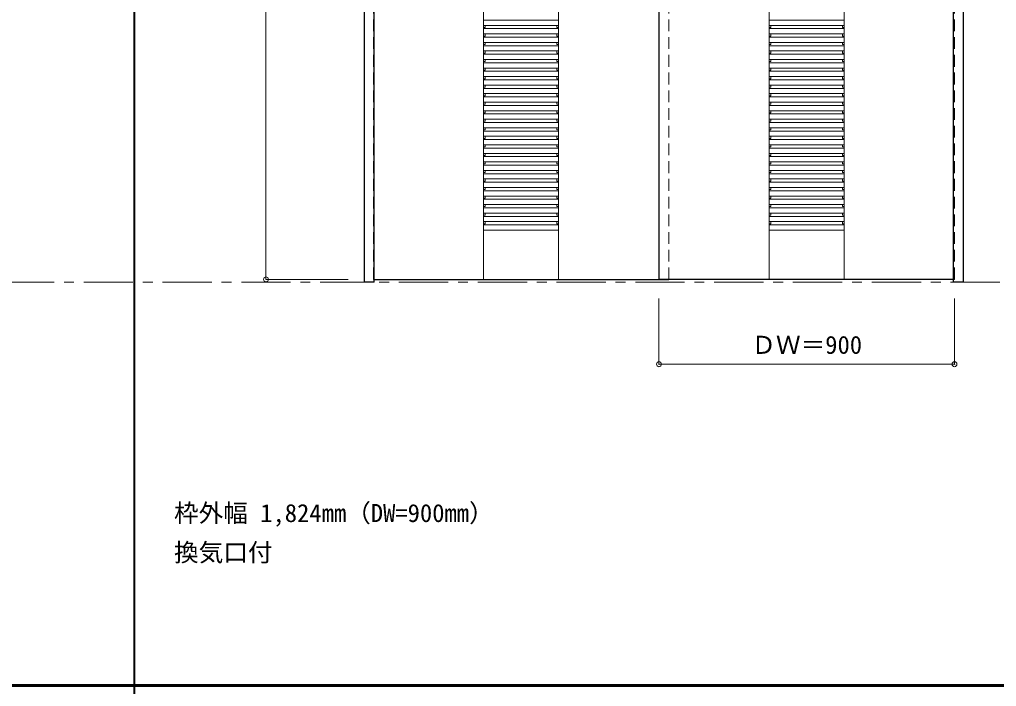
# Model space of a CAD drawing. Units: millimetres, scale not verified. Extents: x -6000 to 5700, y -4307 to 4260.
# Drawn here: x -250 to 2725, y 186 to 2218 of the extents above; entities that cross this region are included whole.
import ezdxf
from ezdxf.enums import TextEntityAlignment as Align

# ---------------------------------------------------------------- set-up
doc = ezdxf.new("R2010")
doc.units = ezdxf.units.MM
doc.header["$LTSCALE"] = 30
doc.header["$PDMODE"] = 32
doc.header["$PDSIZE"] = 15
doc.linetypes.add('CHAIN1', pattern=[8, 5, -1, 1, -1])
doc.linetypes.add('DASHED1', pattern=[1.8, 1.2, -0.6])
for name, color, linetype, lineweight in [('0-0_補助線', 7, 'CHAIN1', 18), ('0-2_扉', 3, 'Continuous', 25), ('0-3_仕上げ', 4, 'Continuous', 9), ('0-B_寸法', 4, 'Continuous', 9), ('F-1_枠', 6, 'Continuous', 40)]:
    doc.layers.add(name, color=color, linetype=linetype, lineweight=lineweight)
doc.layers.add('0-A_文字', color=7, linetype='Continuous')
doc.styles.add('ＭＳ ゴシック', font='')
doc.styles.get('ＭＳ ゴシック').set_extended_font_data('MS Gothic')

msp = doc.modelspace()

# ---------------------------------------------------------------- linework, layer by layer
at = {"layer": '0-0_補助線'}
msp.add_line((-2695, 1418), (5690, 1418), dxfattribs=at)
at = {"layer": '0-2_扉', "color": 4, "linetype": 'DASHED1', "lineweight": 9}
for p, q in [((827, 1426.5), (827, 3409.5)), ((2597, 1426.5), (2597, 3409.5)), ((827, 1426.5), (830, 1426.5)), ((2597, 1426.5), (2594, 1426.5))]:
    msp.add_line(p, q, dxfattribs=at)
at = {"layer": '0-2_扉'}
for p, q in [((1697, 3409.5), (1697, 1426.5)), ((830, 1426.5), (1727, 1426.5)), ((2594, 1426.5), (1697, 1426.5))]:
    msp.add_line(p, q, dxfattribs=at)
at = {"layer": '0-3_仕上げ', "color": 3, "lineweight": 25}
for p, q in [((800, 1418), (800, 3453)), ((830, 1418), (830, 3453)), ((2594, 1426.7), (2594, 3453)), ((2624, 1418), (2624, 3453)), ((830, 1418), (800, 1418))]:
    msp.add_line(p, q, dxfattribs=at)
at = {"layer": '0-3_仕上げ', "color": 7, "lineweight": 18}
for p, q in [((1163, 1426.5), (1163, 3409.5)), ((1391, 1426.5), (1391, 3409.5)), ((2033, 1426.5), (2033, 3409.5)), ((2261, 1426.5), (2261, 3409.5)), ((1391, 1576.5), (1163, 1576.5)), ((2033, 1576.5), (2261, 1576.5))]:
    msp.add_line(p, q, dxfattribs=at)
at = {"layer": '0-3_仕上げ', "linetype": 'DASHED1'}
msp.add_line((1727, 1426.5), (1727, 3409.5), dxfattribs=at)
at = {"layer": '0-3_仕上げ'}
for p, q in [((1391, 2216.5), (1163, 2216.5)), ((2033, 2216.5), (2261, 2216.5)), ((1391, 2200.5), (1163, 2200.5)), ((1391, 2190.5), (1163, 2190.5)), ((1391, 2174.5), (1163, 2174.5)), ((1386, 2200.5), (1386, 2194.08)), ((1391, 2194.08), (1386, 2194.08)), ((1386, 2174.5), (1386, 2168.08)), ((2033, 2200.5), (2261, 2200.5)), ((2033, 2194.08), (2038, 2194.08)), ((2033, 2190.5), (2261, 2190.5)), ((2033, 2174.5), (2261, 2174.5)), ((2038, 2200.5), (2038, 2194.08)), ((2038, 2174.5), (2038, 2168.08)), ((2256, 2200.5), (2256, 2194.08)), ((2256, 2194.08), (2261, 2194.08)), ((2256, 2174.5), (2256, 2168.08)), ((1391, 2164.5), (1163, 2164.5)), ((1391, 2148.5), (1163, 2148.5)), ((1391, 2168.08), (1386, 2168.08)), ((1386, 2148.5), (1386, 2142.08)), ((2033, 2168.08), (2038, 2168.08)), ((2033, 2164.5), (2261, 2164.5)), ((2033, 2148.5), (2261, 2148.5)), ((2038, 2148.5), (2038, 2142.08)), ((2256, 2168.08), (2261, 2168.08)), ((2256, 2148.5), (2256, 2142.08)), ((1391, 2138.5), (1163, 2138.5)), ((1391, 2122.5), (1163, 2122.5)), ((1391, 2112.5), (1163, 2112.5)), ((1391, 2142.08), (1386, 2142.08)), ((1386, 2122.5), (1386, 2116.08)), ((1391, 2116.08), (1386, 2116.08)), ((2033, 2142.08), (2038, 2142.08)), ((2033, 2138.5), (2261, 2138.5)), ((2033, 2122.5), (2261, 2122.5)), ((2033, 2116.08), (2038, 2116.08)), ((2033, 2112.5), (2261, 2112.5)), ((2038, 2122.5), (2038, 2116.08)), ((2256, 2142.08), (2261, 2142.08)), ((2256, 2122.5), (2256, 2116.08)), ((2256, 2116.08), (2261, 2116.08)), ((1391, 2096.5), (1163, 2096.5)), ((1391, 2086.5), (1163, 2086.5)), ((1386, 2096.5), (1386, 2090.08)), ((1391, 2090.08), (1386, 2090.08)), ((2033, 2096.5), (2261, 2096.5)), ((2033, 2090.08), (2038, 2090.08)), ((2033, 2086.5), (2261, 2086.5)), ((2038, 2096.5), (2038, 2090.08)), ((2256, 2096.5), (2256, 2090.08)), ((2256, 2090.08), (2261, 2090.08)), ((1391, 2070.5), (1163, 2070.5)), ((1391, 2060.5), (1163, 2060.5)), ((1386, 2070.5), (1386, 2064.08)), ((1391, 2064.08), (1386, 2064.08)), ((2033, 2070.5), (2261, 2070.5)), ((2033, 2064.08), (2038, 2064.08)), ((2033, 2060.5), (2261, 2060.5)), ((2038, 2070.5), (2038, 2064.08)), ((2256, 2070.5), (2256, 2064.08)), ((2256, 2064.08), (2261, 2064.08)), ((1391, 2044.5), (1163, 2044.5)), ((1391, 2034.5), (1163, 2034.5)), ((1386, 2044.5), (1386, 2038.08)), ((1391, 2038.08), (1386, 2038.08)), ((2033, 2044.5), (2261, 2044.5)), ((2033, 2038.08), (2038, 2038.08)), ((2033, 2034.5), (2261, 2034.5)), ((2038, 2044.5), (2038, 2038.08)), ((2256, 2044.5), (2256, 2038.08)), ((2256, 2038.08), (2261, 2038.08)), ((1391, 2018.5), (1163, 2018.5)), ((1391, 2008.5), (1163, 2008.5)), ((1386, 2018.5), (1386, 2012.08)), ((1391, 2012.08), (1386, 2012.08)), ((2033, 2018.5), (2261, 2018.5)), ((2033, 2012.08), (2038, 2012.08)), ((2033, 2008.5), (2261, 2008.5)), ((2038, 2018.5), (2038, 2012.08)), ((2256, 2018.5), (2256, 2012.08)), ((2256, 2012.08), (2261, 2012.08)), ((1391, 1992.5), (1163, 1992.5)), ((1391, 1982.5), (1163, 1982.5)), ((1391, 1966.5), (1163, 1966.5)), ((1386, 1992.5), (1386, 1986.08)), ((1391, 1986.08), (1386, 1986.08)), ((1386, 1966.5), (1386, 1960.08)), ((2033, 1992.5), (2261, 1992.5)), ((2033, 1986.08), (2038, 1986.08)), ((2033, 1982.5), (2261, 1982.5)), ((2033, 1966.5), (2261, 1966.5)), ((2038, 1992.5), (2038, 1986.08)), ((2038, 1966.5), (2038, 1960.08)), ((2256, 1992.5), (2256, 1986.08)), ((2256, 1986.08), (2261, 1986.08)), ((2256, 1966.5), (2256, 1960.08)), ((1391, 1956.5), (1163, 1956.5)), ((1391, 1940.5), (1163, 1940.5)), ((1391, 1960.08), (1386, 1960.08)), ((1386, 1940.5), (1386, 1934.08)), ((1391, 1934.08), (1386, 1934.08)), ((2033, 1960.08), (2038, 1960.08)), ((2033, 1956.5), (2261, 1956.5)), ((2033, 1940.5), (2261, 1940.5)), ((2033, 1934.08), (2038, 1934.08)), ((2038, 1940.5), (2038, 1934.08)), ((2256, 1960.08), (2261, 1960.08)), ((2256, 1940.5), (2256, 1934.08)), ((2256, 1934.08), (2261, 1934.08)), ((1391, 1930.5), (1163, 1930.5)), ((1391, 1914.5), (1163, 1914.5)), ((1391, 1904.5), (1163, 1904.5)), ((1386, 1914.5), (1386, 1908.08)), ((1391, 1908.08), (1386, 1908.08)), ((2033, 1930.5), (2261, 1930.5)), ((2033, 1914.5), (2261, 1914.5)), ((2033, 1908.08), (2038, 1908.08)), ((2033, 1904.5), (2261, 1904.5)), ((2038, 1914.5), (2038, 1908.08)), ((2256, 1914.5), (2256, 1908.08)), ((2256, 1908.08), (2261, 1908.08)), ((1391, 1888.5), (1163, 1888.5)), ((1391, 1878.5), (1163, 1878.5)), ((1386, 1888.5), (1386, 1882.08)), ((1391, 1882.08), (1386, 1882.08)), ((2033, 1888.5), (2261, 1888.5)), ((2033, 1882.08), (2038, 1882.08)), ((2033, 1878.5), (2261, 1878.5)), ((2038, 1888.5), (2038, 1882.08)), ((2256, 1888.5), (2256, 1882.08)), ((2256, 1882.08), (2261, 1882.08)), ((1391, 1862.5), (1163, 1862.5)), ((1391, 1852.5), (1163, 1852.5)), ((1386, 1862.5), (1386, 1856.08)), ((1391, 1856.08), (1386, 1856.08)), ((2033, 1862.5), (2261, 1862.5)), ((2033, 1856.08), (2038, 1856.08)), ((2033, 1852.5), (2261, 1852.5)), ((2038, 1862.5), (2038, 1856.08)), ((2256, 1862.5), (2256, 1856.08)), ((2256, 1856.08), (2261, 1856.08)), ((1391, 1836.5), (1163, 1836.5)), ((1391, 1826.5), (1163, 1826.5)), ((1386, 1836.5), (1386, 1830.08)), ((1391, 1830.08), (1386, 1830.08)), ((2033, 1836.5), (2261, 1836.5)), ((2033, 1830.08), (2038, 1830.08)), ((2033, 1826.5), (2261, 1826.5)), ((2038, 1836.5), (2038, 1830.08)), ((2256, 1836.5), (2256, 1830.08)), ((2256, 1830.08), (2261, 1830.08)), ((1391, 1810.5), (1163, 1810.5)), ((1391, 1800.5), (1163, 1800.5)), ((1386, 1810.5), (1386, 1804.08)), ((1391, 1804.08), (1386, 1804.08)), ((2033, 1810.5), (2261, 1810.5)), ((2033, 1804.08), (2038, 1804.08)), ((2033, 1800.5), (2261, 1800.5)), ((2038, 1810.5), (2038, 1804.08)), ((2256, 1810.5), (2256, 1804.08)), ((2256, 1804.08), (2261, 1804.08)), ((1391, 1784.5), (1163, 1784.5)), ((1391, 1774.5), (1163, 1774.5)), ((1391, 1758.5), (1163, 1758.5)), ((1386, 1784.5), (1386, 1778.08)), ((1391, 1778.08), (1386, 1778.08)), ((1386, 1758.5), (1386, 1752.08)), ((2033, 1784.5), (2261, 1784.5)), ((2033, 1778.08), (2038, 1778.08)), ((2033, 1774.5), (2261, 1774.5)), ((2033, 1758.5), (2261, 1758.5)), ((2038, 1784.5), (2038, 1778.08)), ((2038, 1758.5), (2038, 1752.08)), ((2256, 1784.5), (2256, 1778.08)), ((2256, 1778.08), (2261, 1778.08)), ((2256, 1758.5), (2256, 1752.08)), ((1391, 1748.5), (1163, 1748.5)), ((1391, 1732.5), (1163, 1732.5)), ((1391, 1752.08), (1386, 1752.08)), ((1386, 1732.5), (1386, 1726.08)), ((1391, 1726.08), (1386, 1726.08)), ((2033, 1752.08), (2038, 1752.08)), ((2033, 1748.5), (2261, 1748.5)), ((2033, 1732.5), (2261, 1732.5)), ((2033, 1726.08), (2038, 1726.08)), ((2038, 1732.5), (2038, 1726.08)), ((2256, 1752.08), (2261, 1752.08)), ((2256, 1732.5), (2256, 1726.08)), ((2256, 1726.08), (2261, 1726.08)), ((1391, 1722.5), (1163, 1722.5)), ((1391, 1706.5), (1163, 1706.5)), ((1391, 1696.5), (1163, 1696.5)), ((1386, 1706.5), (1386, 1700.08)), ((1391, 1700.08), (1386, 1700.08)), ((2033, 1722.5), (2261, 1722.5)), ((2033, 1706.5), (2261, 1706.5)), ((2033, 1700.08), (2038, 1700.08)), ((2033, 1696.5), (2261, 1696.5)), ((2038, 1706.5), (2038, 1700.08)), ((2256, 1706.5), (2256, 1700.08)), ((2256, 1700.08), (2261, 1700.08)), ((1391, 1680.5), (1163, 1680.5)), ((1391, 1670.5), (1163, 1670.5)), ((1386, 1680.5), (1386, 1674.08)), ((1391, 1674.08), (1386, 1674.08)), ((2033, 1680.5), (2261, 1680.5)), ((2033, 1674.08), (2038, 1674.08)), ((2033, 1670.5), (2261, 1670.5)), ((2038, 1680.5), (2038, 1674.08)), ((2256, 1680.5), (2256, 1674.08)), ((2256, 1674.08), (2261, 1674.08)), ((1391, 1654.5), (1163, 1654.5)), ((1391, 1644.5), (1163, 1644.5)), ((1386, 1654.5), (1386, 1648.08)), ((1391, 1648.08), (1386, 1648.08)), ((2033, 1654.5), (2261, 1654.5)), ((2033, 1648.08), (2038, 1648.08)), ((2033, 1644.5), (2261, 1644.5)), ((2038, 1654.5), (2038, 1648.08)), ((2256, 1654.5), (2256, 1648.08)), ((2256, 1648.08), (2261, 1648.08)), ((1391, 1628.5), (1163, 1628.5)), ((1391, 1618.5), (1163, 1618.5)), ((1386, 1628.5), (1386, 1622.08)), ((1391, 1622.08), (1386, 1622.08)), ((2033, 1628.5), (2261, 1628.5)), ((2033, 1622.08), (2038, 1622.08)), ((2033, 1618.5), (2261, 1618.5)), ((2038, 1628.5), (2038, 1622.08)), ((2256, 1628.5), (2256, 1622.08)), ((2256, 1622.08), (2261, 1622.08)), ((1391, 1602.5), (1163, 1602.5)), ((1391, 1592.5), (1163, 1592.5)), ((1386, 1602.5), (1386, 1596.08)), ((1391, 1596.08), (1386, 1596.08)), ((2033, 1602.5), (2261, 1602.5)), ((2033, 1596.08), (2038, 1596.08)), ((2033, 1592.5), (2261, 1592.5)), ((2038, 1602.5), (2038, 1596.08)), ((2256, 1602.5), (2256, 1596.08)), ((2256, 1596.08), (2261, 1596.08))]:
    msp.add_line(p, q, dxfattribs=at)
for points in [[(1168, 2200.5), (1168, 2194.08), (1163, 2194.08)], [(1168, 2174.5), (1168, 2168.08), (1163, 2168.08)], [(1168, 2148.5), (1168, 2142.08), (1163, 2142.08)], [(1168, 2122.5), (1168, 2116.08), (1163, 2116.08)], [(1168, 2096.5), (1168, 2090.08), (1163, 2090.08)], [(1168, 2070.5), (1168, 2064.08), (1163, 2064.08)], [(1168, 2044.5), (1168, 2038.08), (1163, 2038.08)], [(1168, 2018.5), (1168, 2012.08), (1163, 2012.08)], [(1168, 1992.5), (1168, 1986.08), (1163, 1986.08)], [(1168, 1966.5), (1168, 1960.08), (1163, 1960.08)], [(1168, 1940.5), (1168, 1934.08), (1163, 1934.08)], [(1168, 1914.5), (1168, 1908.08), (1163, 1908.08)], [(1168, 1888.5), (1168, 1882.08), (1163, 1882.08)], [(1168, 1862.5), (1168, 1856.08), (1163, 1856.08)], [(1168, 1836.5), (1168, 1830.08), (1163, 1830.08)], [(1168, 1810.5), (1168, 1804.08), (1163, 1804.08)], [(1168, 1784.5), (1168, 1778.08), (1163, 1778.08)], [(1168, 1758.5), (1168, 1752.08), (1163, 1752.08)], [(1168, 1732.5), (1168, 1726.08), (1163, 1726.08)], [(1168, 1706.5), (1168, 1700.08), (1163, 1700.08)], [(1168, 1680.5), (1168, 1674.08), (1163, 1674.08)], [(1168, 1654.5), (1168, 1648.08), (1163, 1648.08)], [(1168, 1628.5), (1168, 1622.08), (1163, 1622.08)], [(1168, 1602.5), (1168, 1596.08), (1163, 1596.08)]]:
    msp.add_lwpolyline(points, dxfattribs=at)
at = {"layer": '0-3_仕上げ', "color": 3, "lineweight": 25}
msp.add_lwpolyline([(2624, 1418), (2594, 1418), (2594, 1426.7)], dxfattribs=at)
at = {"layer": '0-B_寸法'}
for p, q in [((500, 3409.5), (500, 1426.5)), ((500, 1426.5), (750, 1426.5)), ((1697, 1168), (1697, 1368)), ((2597, 1168), (2597, 1368)), ((1697, 1168), (2597, 1168))]:
    msp.add_line(p, q, dxfattribs=at)
at = {"layer": '0-B_寸法', "color": 7}
for p in [(500, 1426.5), (1697, 1168), (2597, 1168)]:
    msp.add_point(p, dxfattribs=at)
at = {"layer": 'F-1_枠'}
for p, q in [((100, -3790), (100, 4175)), ((-6000, 190.5), (5700, 190.5)), ((-6000, 187.5), (5700, 187.5))]:
    msp.add_line(p, q, dxfattribs=at)

# ---------------------------------------------------------------- texts
at = {"layer": '0-A_文字', "style": 'ＭＳ ゴシック'}
for s, p in [('枠外幅 1,824mm（DW=900mm）', (220, 670.5)), ('換気口付', (220, 550.5))]:
    msp.add_text(s, height=54.99, dxfattribs=at).set_placement(p, align=Align.BOTTOM_LEFT)
at = {"layer": '0-B_寸法', "color": 7, "style": 'ＭＳ ゴシック'}
msp.add_text('ＤＷ＝900', height=54.99, dxfattribs=at).set_placement((1978.25, 1183), align=Align.BOTTOM_LEFT)

doc.saveas('drawing.dxf')
